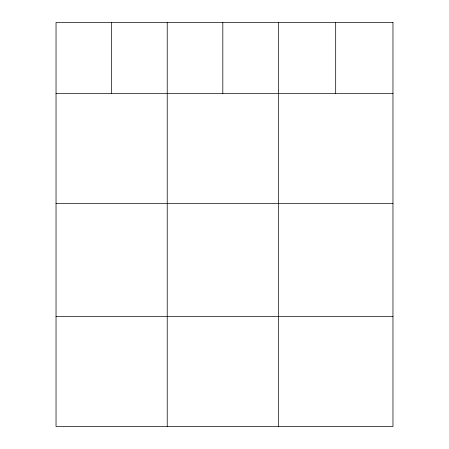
<?xml version="1.0" encoding="UTF-8"?>
<svg xmlns="http://www.w3.org/2000/svg" width="449" height="449" viewBox="0 0 449 449"><rect width="100%" height="100%" fill="white"/><g stroke="black" fill="none" stroke-linecap="round" stroke-linejoin="round"><path stroke-width="0.67" d="M56.035 93.521L392.965 93.521M56.035 203.419L392.965 203.419M56.035 316.652L392.965 316.652M335.684 22.45L335.684 93.521M278.408 22.45L278.408 426.55M222.816 22.45L222.816 93.521M167.224 22.45L167.224 426.55M111.627 22.45L111.627 93.521M392.965 22.45L56.035 22.45L56.035 426.55L392.965 426.55L392.965 22.45"/></g></svg>
